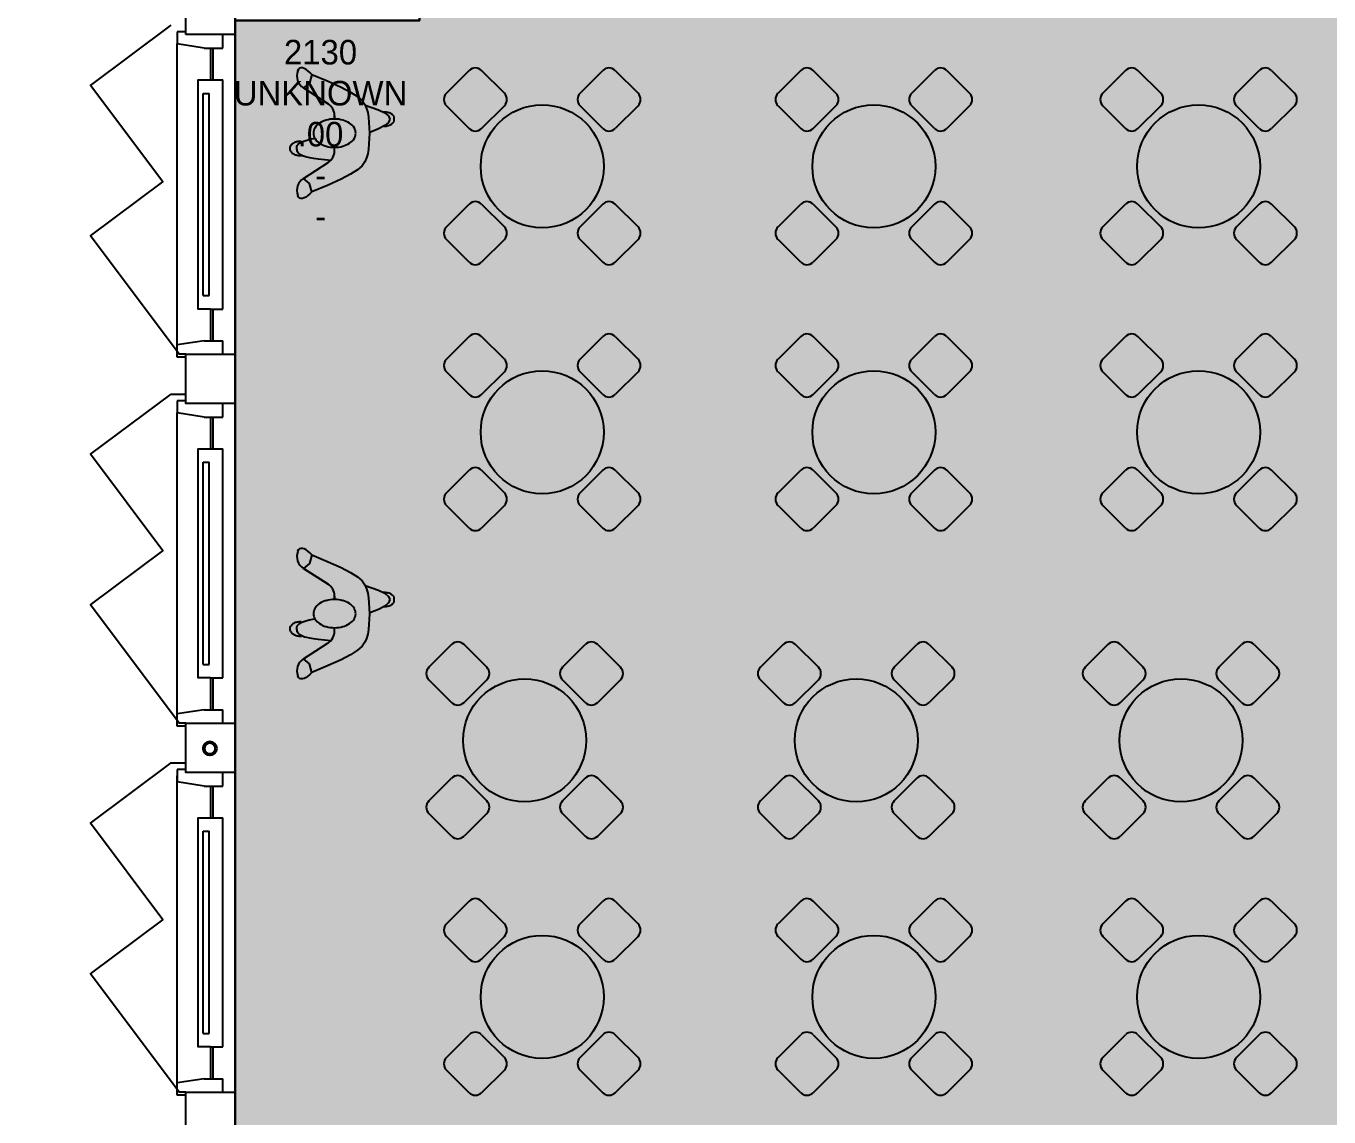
# Model space of a CAD drawing. Header units: millimetres. Extents: x -48614 to 110435, y -11020 to 74943.
# Drawn here: x -26528 to -15932, y 47280 to 56150 of the extents above; entities that cross this region are included whole.
import ezdxf

# ---------------------------------------------------------------- set-up
doc = ezdxf.new("R2010")
doc.units = ezdxf.units.MM
for name, color, linetype in [('COLUMNS_P5', 5, 'Continuous'), ('FURNITURE', 40, 'Continuous'), ('GROS$', 1, 'Continuous'), ('HL-TMP', 7, 'Continuous'), ('RM$', 5, 'Continuous'), ('RM$TXT', 5, 'Continuous'), ('WA_EXT', 7, 'Continuous'), ('WN', 4, 'Continuous')]:
    doc.layers.add(name, color=color, linetype=linetype)

msp = doc.modelspace()

# ---------------------------------------------------------------- hatches: boundary and pattern name
at = {"layer": 'HL-TMP', "true_color": 0x666666}
h = msp.add_hatch(color=251, dxfattribs=at)
h.paths.add_polyline_path([(-42888, 12736), (-47228, 12736), (-47228, 12581), (-47428, 12581), (-47428, 9981), (-42888, 9981)], flags=0)
h.paths.add_polyline_path([(-42888, 9266), (-42888, 9871), (-47228, 9871), (-47228, 9581), (-47428, 9581), (-47428, 6981), (-47228, 6981), (-47228, 6831), (-42888, 6831)], flags=0)
h.paths.add_polyline_path([(-5258, 3071), (-8418, 3071), (-8418, -2874), (-5258, -2874)], flags=0)
h.paths.add_polyline_path([(6362, 3071), (3202, 3071), (3202, -2859), (6362, -2859)], flags=0)
h.paths.add_polyline_path([(31772, 9581), (31747, 9581), (30172, 9581), (24672, 9581), (24672, 7598), (24838, 7198), (25639, 6397), (26039, 6231), (30405, 6231), (30805, 6397), (31607, 7198), (31772, 7598)], flags=0)
h.paths.add_polyline_path([(31772, 43464), (31607, 43864), (30805, 44665), (30405, 44831), (26039, 44831), (25639, 44665), (24838, 43864), (24672, 43464), (24672, 41481), (26272, 41481), (31772, 41481)], flags=0)
h.paths.add_polyline_path([(-26728, 43464), (-26893, 43864), (-27695, 44665), (-28095, 44831), (-32461, 44831), (-32861, 44665), (-33662, 43864), (-33828, 43464), (-33828, 41081), (-32228, 41081), (-32228, 41481), (-26728, 41481)], flags=0)
h.paths.add_polyline_path([(-26728, 9581), (-33828, 9581), (-33828, 7598), (-33662, 7198), (-32861, 6397), (-32461, 6231), (-28095, 6231), (-27695, 6397), (-26893, 7198), (-26728, 7598)], flags=0)
h.paths.add_polyline_path([(79131, 39384), (73720, 42522), (73018, 41311), (72967, 41224), (74182, 40520), (74682, 40230), (74682, 36332), (72967, 35337), (73720, 34040), (79131, 37177), (79774, 38281)], flags=0)
h.paths.add_polyline_path([(-3017, 35830), (-7028, 35146), (-7028, 32215), (-2628, 31465), (-2628, 32864), (-5578, 33367), (-5578, 33995), (-2785, 34471)], flags=0)
h.paths.add_polyline_path([(4972, 35146), (572, 35896), (572, 34498), (3522, 33995), (3522, 33367), (730, 32891), (962, 31532), (4972, 32215)], flags=0)
h.paths.add_polyline_path([(-21428, 30826), (-17703, 30826), (-17703, 30736), (-17675, 30736), (-17675, 27736), (-14934, 27736), (-14928, 27736), (-14928, 27581), (-14673, 27581), (-14673, 24981), (-14928, 24981), (-14928, 24581), (-14673, 24581), (-14673, 21981), (-14928, 21981), (-14928, 21581), (-14673, 21581), (-14673, 18981), (-14928, 18981), (-14928, 18581), (-14673, 18581), (-14673, 15981), (-14928, 15981), (-14928, 15581), (-14673, 15581), (-14673, 12981), (-14928, 12981), (-14928, 12803), (-19273, 12803), (-19273, 12826), (-21428, 12826)], flags=0)
h.paths.add_polyline_path([(12562, 46981), (12172, 46981), (12172, 47581), (12562, 47581), (12562, 49351), (8647, 49351), (8647, 41191), (12272, 41191), (12272, 41681), (12562, 41681)], flags=0)
h.paths.add_polyline_path([(322, 3071), (-2378, 3071), (-2378, 841), (-2378, -1759), (-2378, -3054), (322, -3054), (322, -359)], flags=0)
h.paths.add_polyline_path([(18437, 53689), (18437, 54756), (18437, 55796), (18322, 55796), (17237, 55796), (17237, 51839), (18437, 51839)], flags=0)
h.paths.add_polyline_path([(35012, 45726), (33772, 45726), (33772, 45581), (33473, 45581), (33473, 42981), (33772, 42981), (33772, 42581), (33527, 42581), (33527, 41481), (33772, 41481), (33772, 41191), (36562, 41191), (36562, 43301), (35012, 43301)], flags=0)
h.paths.add_polyline_path([(-35553, 41081), (-38828, 41081), (-40278, 41081), (-40278, 42031), (-40278, 43133), (-40278, 44404), (-40278, 47416), (-40278, 50416), (-40278, 53416), (-40278, 54836), (-40228, 54836), (-40228, 59416), (-40228, 63266), (-40228, 65226), (-42828, 65226), (-42828, 64931), (-42828, 62416), (-42828, 54836), (-42778, 54836), (-42778, 41451), (-42778, 41226), (-47428, 41226), (-47428, 39981), (-47228, 39981), (-47228, 36981), (-35553, 36981)], flags=0)
h.paths.add_polyline_path([(-26553, 41081), (-26728, 41081), (-32228, 41081), (-33828, 41081), (-34228, 41081), (-35503, 41081), (-35503, 36981), (-35228, 36981), (-35228, 36631), (-34228, 36631), (-34228, 36981), (-33828, 36981), (-33828, 36691), (-30578, 36691), (-30578, 36981), (-29978, 36981), (-29978, 36691), (-29366, 36691), (-26728, 36691), (-26728, 36981), (-26553, 36981)], flags=0)
h.paths.add_polyline_path([(24447, 41081), (24272, 41081), (23172, 41081), (18437, 41081), (18437, 41081), (17237, 41081), (10222, 41081), (1917, 41081), (-3973, 41081), (-6973, 41081), (-14728, 41081), (-14728, 46981), (-14828, 46981), (-14828, 47581), (-14728, 47581), (-14728, 52981), (-14828, 52981), (-14828, 53581), (-14728, 53581), (-14728, 57581), (-23328, 57581), (-23328, 56196), (-24428, 56196), (-24828, 56196), (-24828, 41081), (-25228, 41081), (-26328, 41081), (-26503, 41081), (-26503, 36981), (-24628, 36981), (-24628, 36883), (-16857, 36883), (-16857, 30826), (-16403, 30826), (-16403, 30736), (-17585, 30736), (-17585, 27916), (-17585, 27826), (-14928, 27826), (-14928, 27981), (-14328, 27981), (-14328, 30581), (-14928, 30581), (-14928, 30981), (-14328, 30981), (-14328, 33581), (-14928, 33581), (-14928, 33981), (-14328, 33981), (-14328, 36581), (-14928, 36581), (-14928, 36981), (-14728, 36981), (-14728, 37181), (-14328, 37181), (-14328, 36581), (-11728, 36581), (-11728, 37181), (-11328, 37181), (-11328, 36581), (-8728, 36581), (-8728, 37181), (-8328, 37181), (-8328, 36931), (-8150, 36931), (-8000, 36696), (-6057, 36696), (-5907, 36931), (-5728, 36931), (-5728, 37181), (-5328, 37181), (-5328, 36931), (-5150, 36931), (-5000, 36696), (-3057, 36696), (-2907, 36931), (-2728, 36931), (-2728, 37181), (-2328, 37181), (272, 37181), (672, 37181), (672, 36931), (852, 36931), (1002, 36696), (2945, 36696), (3095, 36931), (3272, 36931), (3272, 37181), (3672, 37181), (3672, 36931), (3852, 36931), (4002, 36696), (5945, 36696), (6095, 36931), (6272, 36931), (6272, 37181), (12272, 37181), (12672, 37181), (12672, 36981), (12872, 36981), (12872, 33836), (15532, 33836), (16377, 33836), (16377, 36981), (24447, 36981)], flags=0)
h.paths.add_polyline_path([(18437, 51557), (18437, 51749), (17237, 51749), (17237, 51731), (16637, 51731), (16637, 48231), (17237, 48231), (17237, 43683), (17237, 43683), (17237, 41081), (18437, 41081), (18437, 41680), (18437, 47456)], flags=0)
h.paths.add_polyline_path([(45417, 39581), (45172, 39581), (45172, 39726), (40672, 39726), (40672, 41081), (38172, 41081), (38062, 41081), (33772, 41081), (33172, 41081), (31772, 41081), (30172, 41081), (26272, 41081), (24497, 41081), (24497, 36981), (24672, 36981), (24672, 36691), (27922, 36691), (27922, 36981), (28522, 36981), (28522, 36691), (30734, 36691), (31772, 36691), (31772, 36981), (32172, 36981), (32172, 36836), (33172, 36836), (33172, 36981), (38172, 36981), (43472, 36981), (45172, 36981), (45172, 37431), (45417, 37431)], flags=0)
h.paths.add_polyline_path([(40672, 62416), (40672, 65226), (40225, 65226), (38172, 65226), (38172, 63616), (38172, 60616), (38172, 57616), (38172, 54616), (38172, 45254), (38172, 43983), (38172, 42481), (38172, 41191), (40672, 41191), (40672, 41416), (40672, 44416), (40672, 47416), (40672, 50416), (40672, 56416), (40672, 59416)], flags=0)
h.paths.add_polyline_path([(57087, 42327), (57087, 42377), (55725, 42377), (55725, 42327), (55725, 40877), (57087, 40877)], flags=0)
h.paths.add_polyline_path([(57087, 35685), (55725, 35685), (55725, 35635), (55725, 34185), (57087, 34185)], flags=0)
h.paths.add_polyline_path([(40672, 11416), (40672, 29416), (40672, 32446), (40672, 36871), (38172, 36871), (38172, 36346), (38172, 33646), (38172, 27616), (38172, 21616), (38172, 18616), (38172, 15616), (38172, 12581), (32172, 12581), (32037, 12581), (32037, 12509), (32037, 10061), (32037, 9981), (32172, 9981), (38172, 9981), (38172, 6188), (38172, 836), (38997, 836), (40672, 836)], flags=0)
h.paths.add_polyline_path([(22772, 9931), (21852, 9931), (21852, 9561), (21672, 9561), (21672, 9381), (21492, 9381), (21492, 8561), (22772, 8561)], flags=0)
h.paths.add_polyline_path([(17102, 4031), (16122, 4031), (16122, 3196), (17102, 3196)], flags=0)
h.paths.add_polyline_path([(-26553, 12581), (-26728, 12581), (-26728, 12581), (-26728, 12581), (-28493, 12581), (-29110, 13198), (-30245, 13198), (-30245, 13198), (-31445, 13198), (-32063, 12581), (-32836, 12581), (-33698, 12581), (-35503, 12581), (-35503, 9981), (-35178, 9981), (-35178, 9981), (-33828, 9981), (-26553, 9981)], flags=0)
h.paths.add_polyline_path([(-34048, 15698), (-35228, 15698), (-35228, 15581), (-35303, 15581), (-35303, 14166), (-35303, 12981), (-34048, 12981)], flags=0)
h.paths.add_polyline_path([(-40168, 29107), (-40168, 31306), (-42798, 31306), (-42798, 28747), (-42798, 25881), (-42798, 23396), (-42798, 21710), (-42798, 18889), (-42288, 18889), (-42288, 16231), (-42288, 12794), (-40168, 12794), (-40168, 12826), (-40168, 15891), (-38714, 15891), (-38714, 16791), (-38935, 16791), (-40168, 16791), (-40168, 20788)], flags=0)
h.paths.add_polyline_path([(4694, -4072), (3582, -4072), (3582, -5174), (4693, -5174)], flags=0)
h.paths.add_polyline_path([(31852, 12581), (31747, 12581), (31747, 12756), (30117, 12756), (30117, 12581), (30007, 12581), (29626, 12984), (29314, 13315), (29232, 13401), (27332, 13401), (27212, 13401), (26819, 12984), (26437, 12581), (26327, 12581), (26327, 12756), (24697, 12756), (24697, 12581), (24537, 12581), (24537, 9981), (24697, 9981), (30172, 9981), (30172, 9581), (31747, 9581), (31747, 9981), (31852, 9981)], flags=0)
h.paths.add_polyline_path([(42572, 73381), (42372, 73381), (42372, 74331), (38172, 74331), (38172, 65336), (40225, 65336), (40772, 65336), (40772, 65631), (41172, 65631), (41172, 65331), (42322, 65331), (42322, 66281), (42522, 66281), (42522, 67281), (42372, 67281), (42372, 67881), (42522, 67881), (42522, 71781), (42372, 71781), (42372, 72037), (39851, 72037), (39851, 70504), (40788, 70504), (40788, 70474), (40788, 67281), (39826, 67281), (39826, 71615), (39827, 72062), (42372, 72062), (42372, 72381), (42572, 72381)], flags=0)
h.paths.add_polyline_path([(22572, 26446), (21487, 26446), (21487, 25512), (21487, 25476), (22572, 25476)], flags=0)
h.paths.add_polyline_path([(-37518, 16791), (-38624, 16791), (-38624, 15891), (-37518, 15891)], flags=0)
h.paths.add_polyline_path([(-2583, -3094), (-5038, -3094), (-5038, -4759), (-5038, -5209), (-4188, -5209), (-2583, -5209)], flags=0)
h.paths.add_polyline_path([(-25128, 18581), (-25228, 18581), (-25228, 18698), (-26508, 18698), (-26508, 17679), (-26466, 17637), (-26466, 17285), (-26508, 17285), (-26508, 15863), (-25868, 15863), (-25228, 15863), (-25228, 15981), (-25128, 15981)], flags=0)

# ---------------------------------------------------------------- linework, layer by layer
at = {"layer": 'COLUMNS_P5', "linetype": 'Continuous', "lineweight": -3}
for points in [[(-25228, 56081), (-25228, 56481), (-24828, 56481), (-24828, 56081)], [(-24828, 53081), (-25228, 53081), (-25228, 53481), (-24828, 53481)], [(-25228, 50481), (-24828, 50481), (-24828, 50081), (-25228, 50081)], [(-24828, 47081), (-25228, 47081), (-25228, 47481), (-24828, 47481)]]:
    msp.add_lwpolyline(points, close=True, dxfattribs=at)
at = {"layer": 'COLUMNS_P5', "linetype": 'Continuous', "lineweight": 50}
msp.add_circle((-25033, 50276), 50, dxfattribs=at)
at = {"layer": 'FURNITURE'}
for p, q in [((-24312, 55800), (-24317, 55785)), ((-24317, 55785), (-24312, 55800)), ((-24317, 55785), (-24312, 55800)), ((-24312, 55800), (-24317, 55785)), ((-24303, 55807), (-24312, 55800)), ((-24303, 55807), (-24312, 55800)), ((-24293, 55810), (-24303, 55807)), ((-24293, 55810), (-24303, 55807)), ((-24280, 55810), (-24293, 55810)), ((-24280, 55810), (-24293, 55810)), ((-24266, 55806), (-24280, 55810)), ((-24266, 55806), (-24280, 55810)), ((-24251, 55798), (-24266, 55806)), ((-24251, 55798), (-24266, 55806)), ((-24235, 55787), (-24251, 55798)), ((-24235, 55787), (-24251, 55798)), ((-24219, 55773), (-24235, 55787)), ((-24219, 55773), (-24235, 55787)), ((-24204, 55756), (-24223, 55687)), ((-24204, 55756), (-24223, 55687)), ((-24204, 55756), (-24219, 55773)), ((-24204, 55756), (-24219, 55773)), ((-24204, 55756), (-24070, 55701)), ((-24204, 55756), (-24070, 55701)), ((-22925, 55788), (-23109, 55604)), ((-22638, 55604), (-22823, 55788)), ((-22022, 55604), (-21838, 55788)), ((-21736, 55788), (-21551, 55604)), ((-20228, 55788), (-20412, 55604)), ((-19942, 55604), (-20126, 55788)), ((-19325, 55604), (-19141, 55788)), ((-19039, 55788), (-18854, 55604)), ((-17587, 55788), (-17771, 55604)), ((-17300, 55604), (-17485, 55788)), ((-16684, 55604), (-16500, 55788)), ((-16398, 55788), (-16213, 55604)), ((-24223, 55687), (-24272, 55647)), ((-24223, 55687), (-24272, 55647)), ((-24072, 55518), (-24272, 55647)), ((-24272, 55647), (-24072, 55518)), ((-24072, 55518), (-24272, 55647)), ((-24272, 55647), (-24072, 55518)), ((-24070, 55701), (-23966, 55654)), ((-24070, 55701), (-23966, 55654)), ((-23966, 55654), (-23889, 55613)), ((-23966, 55654), (-23889, 55613)), ((-23889, 55613), (-23833, 55577)), ((-23889, 55613), (-23833, 55577)), ((-23833, 55577), (-23795, 55544)), ((-23833, 55577), (-23795, 55544)), ((-23795, 55544), (-23772, 55513)), ((-23795, 55544), (-23772, 55513)), ((-24019, 55421), (-24019, 55394)), ((-24019, 55394), (-24019, 55421)), ((-24019, 55394), (-24019, 55421)), ((-24019, 55421), (-24019, 55394)), ((-23772, 55513), (-23758, 55480)), ((-23772, 55513), (-23758, 55480)), ((-23769, 55507), (-23661, 55470)), ((-23769, 55507), (-23661, 55470)), ((-23758, 55480), (-23749, 55446)), ((-23758, 55480), (-23749, 55446)), ((-23749, 55446), (-23743, 55408)), ((-23749, 55446), (-23743, 55408)), ((-23661, 55470), (-23610, 55445)), ((-23661, 55470), (-23610, 55445)), ((-23610, 55445), (-23580, 55419)), ((-23610, 55445), (-23580, 55419)), ((-23580, 55419), (-23570, 55394)), ((-23580, 55419), (-23570, 55394)), ((-23109, 55502), (-22925, 55317)), ((-22823, 55317), (-22638, 55502)), ((-21838, 55317), (-22022, 55502)), ((-21551, 55502), (-21736, 55317)), ((-20412, 55502), (-20228, 55317)), ((-20126, 55317), (-19942, 55502)), ((-19141, 55317), (-19325, 55502)), ((-18854, 55502), (-19039, 55317)), ((-17771, 55502), (-17587, 55317)), ((-17485, 55317), (-17300, 55502)), ((-16500, 55317), (-16684, 55502)), ((-16213, 55502), (-16398, 55317)), ((-23743, 55408), (-23739, 55366)), ((-23743, 55408), (-23739, 55366)), ((-23739, 55366), (-23737, 55323)), ((-23739, 55366), (-23737, 55323)), ((-23737, 55323), (-23736, 55279)), ((-23737, 55323), (-23736, 55279)), ((-23661, 55313), (-23731, 55285)), ((-23661, 55313), (-23731, 55285)), ((-23610, 55341), (-23661, 55313)), ((-23610, 55341), (-23661, 55313)), ((-23580, 55367), (-23610, 55341)), ((-23580, 55367), (-23610, 55341)), ((-23570, 55394), (-23580, 55367)), ((-23570, 55394), (-23580, 55367)), ((-23535, 55373), (-23535, 55414)), ((-23535, 55373), (-23535, 55414)), ((-24304, 55198), (-24286, 55208)), ((-24304, 55198), (-24286, 55208)), ((-24286, 55208), (-24260, 55218)), ((-24286, 55208), (-24260, 55218)), ((-24260, 55218), (-24226, 55228)), ((-24260, 55218), (-24226, 55228)), ((-24226, 55228), (-24180, 55238)), ((-24226, 55228), (-24180, 55238)), ((-23737, 55235), (-23739, 55192)), ((-23737, 55235), (-23739, 55192)), ((-23736, 55279), (-23737, 55235)), ((-23736, 55279), (-23737, 55235)), ((-24325, 55170), (-24322, 55179)), ((-24325, 55170), (-24322, 55179)), ((-24325, 55160), (-24325, 55170)), ((-24325, 55160), (-24325, 55170)), ((-24325, 55152), (-24325, 55160)), ((-24325, 55152), (-24325, 55160)), ((-24324, 55143), (-24325, 55152)), ((-24324, 55143), (-24325, 55152)), ((-24323, 55135), (-24324, 55143)), ((-24323, 55135), (-24324, 55143)), ((-24319, 55128), (-24323, 55135)), ((-24319, 55128), (-24323, 55135)), ((-24322, 55179), (-24315, 55189)), ((-24322, 55179), (-24315, 55189)), ((-24315, 55120), (-24319, 55128)), ((-24315, 55120), (-24319, 55128)), ((-24315, 55189), (-24304, 55198)), ((-24315, 55189), (-24304, 55198)), ((-24309, 55114), (-24315, 55120)), ((-24309, 55114), (-24315, 55120)), ((-24301, 55107), (-24309, 55114)), ((-24301, 55107), (-24309, 55114)), ((-24291, 55101), (-24301, 55107)), ((-24291, 55101), (-24301, 55107)), ((-24279, 55095), (-24291, 55101)), ((-24279, 55095), (-24291, 55101)), ((-24019, 55137), (-24019, 55164)), ((-24019, 55137), (-24019, 55164)), ((-23749, 55112), (-23758, 55078)), ((-23749, 55112), (-23758, 55078)), ((-23743, 55150), (-23749, 55112)), ((-23743, 55150), (-23749, 55112)), ((-23739, 55192), (-23743, 55150)), ((-23739, 55192), (-23743, 55150)), ((-24264, 55089), (-24279, 55095)), ((-24264, 55089), (-24279, 55095)), ((-24272, 54911), (-24072, 55040)), ((-24272, 54911), (-24072, 55040)), ((-24244, 55084), (-24264, 55089)), ((-24244, 55084), (-24264, 55089)), ((-24220, 55078), (-24244, 55084)), ((-24220, 55078), (-24244, 55084)), ((-24189, 55073), (-24220, 55078)), ((-24189, 55073), (-24220, 55078)), ((-24151, 55069), (-24189, 55073)), ((-24151, 55069), (-24189, 55073)), ((-24050, 55058), (-24151, 55069)), ((-24050, 55058), (-24151, 55069)), ((-23795, 55014), (-23833, 54981)), ((-23795, 55014), (-23833, 54981)), ((-23772, 55045), (-23795, 55014)), ((-23772, 55045), (-23795, 55014)), ((-23758, 55078), (-23772, 55045)), ((-23758, 55078), (-23772, 55045)), ((-24223, 54871), (-24272, 54911)), ((-24223, 54871), (-24272, 54911)), ((-23966, 54904), (-24070, 54857)), ((-23966, 54904), (-24070, 54857)), ((-23889, 54945), (-23966, 54904)), ((-23889, 54945), (-23966, 54904)), ((-23833, 54981), (-23889, 54945)), ((-23833, 54981), (-23889, 54945)), ((-24219, 54785), (-24235, 54771)), ((-24219, 54785), (-24235, 54771)), ((-24204, 54802), (-24223, 54871)), ((-24204, 54802), (-24223, 54871)), ((-24204, 54802), (-24219, 54785)), ((-24204, 54802), (-24219, 54785)), ((-24070, 54857), (-24204, 54802)), ((-24070, 54857), (-24204, 54802)), ((-24312, 54759), (-24317, 54773)), ((-24312, 54759), (-24317, 54773)), ((-24303, 54751), (-24312, 54759)), ((-24303, 54751), (-24312, 54759)), ((-24293, 54748), (-24303, 54751)), ((-24293, 54748), (-24303, 54751)), ((-24280, 54749), (-24293, 54748)), ((-24280, 54749), (-24293, 54748)), ((-24266, 54753), (-24280, 54749)), ((-24266, 54753), (-24280, 54749)), ((-24251, 54760), (-24266, 54753)), ((-24251, 54760), (-24266, 54753)), ((-24235, 54771), (-24251, 54760)), ((-24235, 54771), (-24251, 54760)), ((-23109, 54517), (-22925, 54701)), ((-22823, 54701), (-22638, 54517)), ((-21838, 54701), (-22022, 54517)), ((-21551, 54517), (-21736, 54701)), ((-20412, 54517), (-20228, 54701)), ((-20126, 54701), (-19942, 54517)), ((-19141, 54701), (-19325, 54517)), ((-18854, 54517), (-19039, 54701)), ((-17771, 54517), (-17587, 54701)), ((-17485, 54701), (-17300, 54517)), ((-16500, 54701), (-16684, 54517)), ((-16213, 54517), (-16398, 54701)), ((-22925, 54231), (-23109, 54415)), ((-22638, 54415), (-22823, 54231)), ((-22022, 54415), (-21838, 54231)), ((-21736, 54231), (-21551, 54415)), ((-20228, 54231), (-20412, 54415)), ((-19942, 54415), (-20126, 54231)), ((-19325, 54415), (-19141, 54231)), ((-19039, 54231), (-18854, 54415)), ((-17587, 54231), (-17771, 54415)), ((-17300, 54415), (-17485, 54231)), ((-16684, 54415), (-16500, 54231)), ((-16398, 54231), (-16213, 54415)), ((-22925, 53626), (-23109, 53441)), ((-22638, 53441), (-22823, 53626)), ((-22022, 53441), (-21838, 53626)), ((-21736, 53626), (-21551, 53441)), ((-20228, 53626), (-20412, 53441)), ((-19942, 53441), (-20126, 53626)), ((-19325, 53441), (-19141, 53626)), ((-19039, 53626), (-18854, 53441)), ((-17587, 53626), (-17771, 53441)), ((-17300, 53441), (-17485, 53626)), ((-16684, 53441), (-16500, 53626)), ((-16398, 53626), (-16213, 53441)), ((-23109, 53339), (-22925, 53155)), ((-22823, 53155), (-22638, 53339)), ((-21838, 53155), (-22022, 53339)), ((-21551, 53339), (-21736, 53155)), ((-20412, 53339), (-20228, 53155)), ((-20126, 53155), (-19942, 53339)), ((-19141, 53155), (-19325, 53339)), ((-18854, 53339), (-19039, 53155)), ((-17771, 53339), (-17587, 53155)), ((-17485, 53155), (-17300, 53339)), ((-16500, 53155), (-16684, 53339)), ((-16213, 53339), (-16398, 53155)), ((-23109, 52354), (-22925, 52539)), ((-22823, 52539), (-22638, 52354)), ((-21838, 52539), (-22022, 52354)), ((-21551, 52354), (-21736, 52539)), ((-20412, 52354), (-20228, 52539)), ((-20126, 52539), (-19942, 52354)), ((-19141, 52539), (-19325, 52354)), ((-18854, 52354), (-19039, 52539)), ((-17771, 52354), (-17587, 52539)), ((-17485, 52539), (-17300, 52354)), ((-16500, 52539), (-16684, 52354)), ((-16213, 52354), (-16398, 52539)), ((-22925, 52068), (-23109, 52252)), ((-22638, 52252), (-22823, 52068)), ((-22022, 52252), (-21838, 52068)), ((-21736, 52068), (-21551, 52252)), ((-20228, 52068), (-20412, 52252)), ((-19942, 52252), (-20126, 52068)), ((-19325, 52252), (-19141, 52068)), ((-19039, 52068), (-18854, 52252)), ((-17587, 52068), (-17771, 52252)), ((-17300, 52252), (-17485, 52068)), ((-16684, 52252), (-16500, 52068)), ((-16398, 52068), (-16213, 52252)), ((-24317, 51879), (-24312, 51893)), ((-24312, 51893), (-24317, 51879)), ((-24312, 51893), (-24317, 51879)), ((-24317, 51879), (-24312, 51893)), ((-24303, 51900), (-24312, 51893)), ((-24303, 51900), (-24312, 51893)), ((-24293, 51903), (-24303, 51900)), ((-24293, 51903), (-24303, 51900)), ((-24280, 51903), (-24293, 51903)), ((-24280, 51903), (-24293, 51903)), ((-24266, 51899), (-24280, 51903)), ((-24266, 51899), (-24280, 51903)), ((-24251, 51892), (-24266, 51899)), ((-24251, 51892), (-24266, 51899)), ((-24235, 51881), (-24251, 51892)), ((-24235, 51881), (-24251, 51892)), ((-24219, 51867), (-24235, 51881)), ((-24219, 51867), (-24235, 51881)), ((-24204, 51850), (-24223, 51781)), ((-24204, 51850), (-24223, 51781)), ((-24204, 51850), (-24219, 51867)), ((-24204, 51850), (-24219, 51867)), ((-24204, 51850), (-24070, 51794)), ((-24204, 51850), (-24070, 51794)), ((-24223, 51781), (-24272, 51740)), ((-24223, 51781), (-24272, 51740)), ((-24072, 51611), (-24272, 51740)), ((-24072, 51611), (-24272, 51740)), ((-24272, 51740), (-24072, 51611)), ((-24272, 51740), (-24072, 51611)), ((-24070, 51794), (-23966, 51747)), ((-24070, 51794), (-23966, 51747)), ((-23966, 51747), (-23889, 51707)), ((-23966, 51747), (-23889, 51707)), ((-23889, 51707), (-23833, 51671)), ((-23889, 51707), (-23833, 51671)), ((-23833, 51671), (-23795, 51638)), ((-23833, 51671), (-23795, 51638)), ((-23795, 51638), (-23772, 51606)), ((-23795, 51638), (-23772, 51606)), ((-23772, 51606), (-23758, 51574)), ((-23772, 51606), (-23758, 51574)), ((-23769, 51601), (-23661, 51563)), ((-23769, 51601), (-23661, 51563)), ((-24019, 51488), (-24019, 51515)), ((-24019, 51515), (-24019, 51488)), ((-24019, 51515), (-24019, 51488)), ((-24019, 51488), (-24019, 51515)), ((-23758, 51574), (-23749, 51539)), ((-23758, 51574), (-23749, 51539)), ((-23749, 51539), (-23743, 51501)), ((-23749, 51539), (-23743, 51501)), ((-23743, 51501), (-23739, 51460)), ((-23743, 51501), (-23739, 51460)), ((-23661, 51563), (-23610, 51538)), ((-23661, 51563), (-23610, 51538)), ((-23610, 51538), (-23580, 51513)), ((-23610, 51538), (-23580, 51513)), ((-23580, 51513), (-23570, 51487)), ((-23580, 51513), (-23570, 51487)), ((-23535, 51466), (-23535, 51508)), ((-23535, 51466), (-23535, 51508)), ((-23739, 51460), (-23737, 51417)), ((-23739, 51460), (-23737, 51417)), ((-23737, 51417), (-23736, 51372)), ((-23737, 51417), (-23736, 51372)), ((-23661, 51407), (-23731, 51379)), ((-23661, 51407), (-23731, 51379)), ((-23610, 51434), (-23661, 51407)), ((-23610, 51434), (-23661, 51407)), ((-23580, 51461), (-23610, 51434)), ((-23580, 51461), (-23610, 51434)), ((-23570, 51487), (-23580, 51461)), ((-23570, 51487), (-23580, 51461)), ((-24315, 51282), (-24304, 51292)), ((-24315, 51282), (-24304, 51292)), ((-24304, 51292), (-24286, 51302)), ((-24304, 51292), (-24286, 51302)), ((-24286, 51302), (-24260, 51311)), ((-24286, 51302), (-24260, 51311)), ((-24260, 51311), (-24226, 51321)), ((-24260, 51311), (-24226, 51321)), ((-24226, 51321), (-24180, 51331)), ((-24226, 51321), (-24180, 51331)), ((-23739, 51285), (-23743, 51244)), ((-23739, 51285), (-23743, 51244)), ((-23737, 51328), (-23739, 51285)), ((-23737, 51328), (-23739, 51285)), ((-23736, 51372), (-23737, 51328)), ((-23736, 51372), (-23737, 51328)), ((-24325, 51263), (-24322, 51272)), ((-24325, 51263), (-24322, 51272)), ((-24325, 51254), (-24325, 51263)), ((-24325, 51254), (-24325, 51263)), ((-24325, 51245), (-24325, 51254)), ((-24325, 51245), (-24325, 51254)), ((-24324, 51237), (-24325, 51245)), ((-24324, 51237), (-24325, 51245)), ((-24323, 51229), (-24324, 51237)), ((-24323, 51229), (-24324, 51237)), ((-24319, 51221), (-24323, 51229)), ((-24319, 51221), (-24323, 51229)), ((-24322, 51272), (-24315, 51282)), ((-24322, 51272), (-24315, 51282)), ((-24315, 51214), (-24319, 51221)), ((-24315, 51214), (-24319, 51221)), ((-24309, 51207), (-24315, 51214)), ((-24309, 51207), (-24315, 51214)), ((-24301, 51200), (-24309, 51207)), ((-24301, 51200), (-24309, 51207)), ((-24291, 51194), (-24301, 51200)), ((-24291, 51194), (-24301, 51200)), ((-24279, 51188), (-24291, 51194)), ((-24279, 51188), (-24291, 51194)), ((-24264, 51182), (-24279, 51188)), ((-24264, 51182), (-24279, 51188)), ((-24244, 51177), (-24264, 51182)), ((-24244, 51177), (-24264, 51182)), ((-24220, 51172), (-24244, 51177)), ((-24220, 51172), (-24244, 51177)), ((-24019, 51230), (-24019, 51257)), ((-24019, 51230), (-24019, 51257)), ((-23749, 51206), (-23758, 51171)), ((-23749, 51206), (-23758, 51171)), ((-23743, 51244), (-23749, 51206)), ((-23743, 51244), (-23749, 51206)), ((-24272, 51004), (-24072, 51134)), ((-24272, 51004), (-24072, 51134)), ((-24189, 51167), (-24220, 51172)), ((-24189, 51167), (-24220, 51172)), ((-24151, 51162), (-24189, 51167)), ((-24151, 51162), (-24189, 51167)), ((-24050, 51152), (-24151, 51162)), ((-24050, 51152), (-24151, 51162)), ((-23833, 51074), (-23889, 51038)), ((-23833, 51074), (-23889, 51038)), ((-23795, 51107), (-23833, 51074)), ((-23795, 51107), (-23833, 51074)), ((-23772, 51139), (-23795, 51107)), ((-23772, 51139), (-23795, 51107)), ((-23758, 51171), (-23772, 51139)), ((-23758, 51171), (-23772, 51139)), ((-23068, 51121), (-23252, 50936)), ((-22781, 50936), (-22966, 51121)), ((-22165, 50936), (-21981, 51121)), ((-21879, 51121), (-21694, 50936)), ((-20371, 51121), (-20555, 50936)), ((-20084, 50936), (-20269, 51121)), ((-19468, 50936), (-19284, 51121)), ((-19182, 51121), (-18997, 50936)), ((-17730, 51121), (-17914, 50936)), ((-17443, 50936), (-17628, 51121)), ((-16827, 50936), (-16643, 51121)), ((-16541, 51121), (-16356, 50936)), ((-24223, 50964), (-24272, 51004)), ((-24223, 50964), (-24272, 51004)), ((-23966, 50998), (-24070, 50951)), ((-23966, 50998), (-24070, 50951)), ((-23889, 51038), (-23966, 50998)), ((-23889, 51038), (-23966, 50998)), ((-24312, 50852), (-24317, 50866)), ((-24312, 50852), (-24317, 50866)), ((-24235, 50864), (-24251, 50853)), ((-24235, 50864), (-24251, 50853)), ((-24219, 50878), (-24235, 50864)), ((-24219, 50878), (-24235, 50864)), ((-24204, 50895), (-24223, 50964)), ((-24204, 50895), (-24223, 50964)), ((-24204, 50895), (-24219, 50878)), ((-24204, 50895), (-24219, 50878)), ((-24070, 50951), (-24204, 50895)), ((-24070, 50951), (-24204, 50895)), ((-24303, 50845), (-24312, 50852)), ((-24303, 50845), (-24312, 50852)), ((-24293, 50842), (-24303, 50845)), ((-24293, 50842), (-24303, 50845)), ((-24280, 50842), (-24293, 50842)), ((-24280, 50842), (-24293, 50842)), ((-24266, 50846), (-24280, 50842)), ((-24266, 50846), (-24280, 50842)), ((-24251, 50853), (-24266, 50846)), ((-24251, 50853), (-24266, 50846)), ((-23252, 50834), (-23068, 50650)), ((-22966, 50650), (-22781, 50834)), ((-21981, 50650), (-22165, 50834)), ((-21694, 50834), (-21879, 50650)), ((-20555, 50834), (-20371, 50650)), ((-20269, 50650), (-20084, 50834)), ((-19284, 50650), (-19468, 50834)), ((-18997, 50834), (-19182, 50650)), ((-17914, 50834), (-17730, 50650)), ((-17628, 50650), (-17443, 50834)), ((-16643, 50650), (-16827, 50834)), ((-16356, 50834), (-16541, 50650)), ((-23252, 49849), (-23068, 50034)), ((-22966, 50034), (-22781, 49849)), ((-21981, 50034), (-22165, 49849)), ((-21694, 49849), (-21879, 50034)), ((-20555, 49849), (-20371, 50034)), ((-20269, 50034), (-20084, 49849)), ((-19284, 50034), (-19468, 49849)), ((-18997, 49849), (-19182, 50034)), ((-17914, 49849), (-17730, 50034)), ((-17628, 50034), (-17443, 49849)), ((-16643, 50034), (-16827, 49849)), ((-16356, 49849), (-16541, 50034)), ((-23068, 49563), (-23252, 49748)), ((-22781, 49748), (-22966, 49563)), ((-22165, 49748), (-21981, 49563)), ((-21879, 49563), (-21694, 49748)), ((-20371, 49563), (-20555, 49748)), ((-20084, 49748), (-20269, 49563)), ((-19468, 49748), (-19284, 49563)), ((-19182, 49563), (-18997, 49748)), ((-17730, 49563), (-17914, 49748)), ((-17443, 49748), (-17628, 49563)), ((-16827, 49748), (-16643, 49563)), ((-16541, 49563), (-16356, 49748)), ((-22925, 49034), (-23109, 48850)), ((-22638, 48850), (-22823, 49034)), ((-22022, 48850), (-21838, 49034)), ((-21736, 49034), (-21551, 48850)), ((-20228, 49034), (-20412, 48850)), ((-19942, 48850), (-20126, 49034)), ((-19325, 48850), (-19141, 49034)), ((-19039, 49034), (-18854, 48850)), ((-17587, 49034), (-17771, 48850)), ((-17300, 48850), (-17485, 49034)), ((-16684, 48850), (-16500, 49034)), ((-16398, 49034), (-16213, 48850)), ((-23109, 48748), (-22925, 48563)), ((-22823, 48563), (-22638, 48748)), ((-21838, 48563), (-22022, 48748)), ((-21551, 48748), (-21736, 48563)), ((-20412, 48748), (-20228, 48563)), ((-20126, 48563), (-19942, 48748)), ((-19141, 48563), (-19325, 48748)), ((-18854, 48748), (-19039, 48563)), ((-17771, 48748), (-17587, 48563)), ((-17485, 48563), (-17300, 48748)), ((-16500, 48563), (-16684, 48748)), ((-16213, 48748), (-16398, 48563)), ((-23109, 47763), (-22925, 47948)), ((-22823, 47948), (-22638, 47763)), ((-21838, 47948), (-22022, 47763)), ((-21551, 47763), (-21736, 47948)), ((-20412, 47763), (-20228, 47948)), ((-20126, 47948), (-19942, 47763)), ((-19141, 47948), (-19325, 47763)), ((-18854, 47763), (-19039, 47948)), ((-17771, 47763), (-17587, 47948)), ((-17485, 47948), (-17300, 47763)), ((-16500, 47948), (-16684, 47763)), ((-16213, 47763), (-16398, 47948)), ((-22925, 47477), (-23109, 47661)), ((-22638, 47661), (-22823, 47477)), ((-22022, 47661), (-21838, 47477)), ((-21736, 47477), (-21551, 47661)), ((-20228, 47477), (-20412, 47661)), ((-19942, 47661), (-20126, 47477)), ((-19325, 47661), (-19141, 47477)), ((-19039, 47477), (-18854, 47661)), ((-17587, 47477), (-17771, 47661)), ((-17300, 47661), (-17485, 47477)), ((-16684, 47661), (-16500, 47477)), ((-16398, 47477), (-16213, 47661))]:
    msp.add_line(p, q, dxfattribs=at)
for centre in [(-22330, 55009), (-19633, 55009), (-16992, 55009), (-22330, 52847), (-19633, 52847), (-16992, 52847), (-22473, 50342), (-19776, 50342), (-17135, 50342), (-22330, 48256), (-19633, 48256), (-16992, 48256)]:
    msp.add_circle(centre, 500, dxfattribs=at)
for centre, radius, start, end in [((-24210, 55744), 115, 158.9694, 237.1891), ((-24210, 55744), 115, 158.9694, 237.1891), ((-24210, 55744), 115, 158.9694, 237.1891), ((-24210, 55744), 115, 158.9694, 237.1891), ((-22874, 55737), 72, 45, 135), ((-21787, 55737), 72, 45, 135), ((-20177, 55737), 72, 45, 135), ((-19090, 55737), 72, 45, 135), ((-17536, 55737), 72, 45, 135), ((-16449, 55737), 72, 45, 135), ((-23058, 55553), 72, 135, 225), ((-22689, 55553), 72, 315, 45), ((-21971, 55553), 72, 135, 225), ((-21602, 55553), 72, 315, 45), ((-20362, 55553), 72, 135, 225), ((-19992, 55553), 72, 315, 45), ((-19274, 55553), 72, 135, 225), ((-18905, 55553), 72, 315, 45), ((-17720, 55553), 72, 135, 225), ((-17351, 55553), 72, 315, 45), ((-16633, 55553), 72, 135, 225), ((-16264, 55553), 72, 315, 45), ((-24134, 55421), 115, 0, 57.1891), ((-24134, 55421), 115, 0, 57.1891), ((-24134, 55421), 115, 0, 57.1891), ((-24134, 55421), 115, 0, 57.1891), ((-23616, 55322), 129, 90, 92.9143), ((-23616, 55322), 129, 90, 92.9143), ((-23616, 55322), 129, 74.5629, 90), ((-23616, 55322), 129, 74.5629, 90), ((-23606, 55357), 92.6, 56.3099, 74.5629), ((-23606, 55357), 92.6, 56.3099, 74.5629), ((-23591, 55380), 65.8, 31.8535, 56.3099), ((-23591, 55380), 65.8, 31.8535, 56.3099), ((-24113, 55279), 78.4, 148.1465, 180), ((-24113, 55279), 78.4, 148.1465, 180), ((-24068, 55251), 132, 123.6901, 148.1465), ((-24068, 55251), 132, 123.6901, 148.1465), ((-24039, 55206), 185, 105.4371, 123.6901), ((-24039, 55206), 185, 105.4371, 123.6901), ((-24019, 55136), 258, 90, 105.4371), ((-24019, 55136), 258, 90, 105.4371), ((-24019, 55136), 258, 74.5629, 90), ((-24019, 55136), 258, 74.5629, 90), ((-24000, 55206), 185, 56.3099, 74.5629), ((-24000, 55206), 185, 56.3099, 74.5629), ((-23970, 55251), 132, 31.8535, 56.3099), ((-23970, 55251), 132, 31.8535, 56.3099), ((-23925, 55279), 78.4, 0, 31.8535), ((-23925, 55279), 78.4, 0, 31.8535), ((-23616, 55465), 129, 268.6882, 270), ((-23616, 55465), 129, 268.6882, 270), ((-23616, 55465), 129, 270, 285.4371), ((-23616, 55465), 129, 270, 285.4371), ((-23606, 55430), 92.6, 285.4371, 303.6901), ((-23606, 55430), 92.6, 285.4371, 303.6901), ((-23591, 55408), 65.8, 303.6901, 328.1465), ((-23591, 55408), 65.8, 303.6901, 328.1465), ((-22874, 55368), 72, 225, 315), ((-21787, 55368), 72, 225, 315), ((-20177, 55368), 72, 225, 315), ((-19090, 55368), 72, 225, 315), ((-17536, 55368), 72, 225, 315), ((-16449, 55368), 72, 225, 315), ((-24306, 55118), 92.6, 105.4371, 123.6901), ((-24306, 55118), 92.6, 105.4371, 123.6901), ((-24297, 55083), 129, 90, 105.4371), ((-24297, 55083), 129, 90, 105.4371), ((-24297, 55083), 129, 87.0857, 90), ((-24297, 55083), 129, 87.0857, 90), ((-24113, 55279), 78.4, 180, 211.8535), ((-24113, 55279), 78.4, 180, 211.8535), ((-24068, 55307), 132, 211.8535, 236.3099), ((-24068, 55307), 132, 211.8535, 236.3099), ((-23970, 55307), 132, 303.6901, 328.1465), ((-23970, 55307), 132, 303.6901, 328.1465), ((-23925, 55279), 78.4, 328.1465, 0), ((-23925, 55279), 78.4, 328.1465, 0), ((-24344, 55154), 39.2, 148.1465, 180), ((-24344, 55154), 39.2, 148.1465, 180), ((-24344, 55154), 39.2, 180, 211.8535), ((-24344, 55154), 39.2, 180, 211.8535), ((-24321, 55140), 65.8, 123.6901, 148.1465), ((-24321, 55140), 65.8, 123.6901, 148.1465), ((-24321, 55168), 65.8, 211.8535, 236.3099), ((-24321, 55168), 65.8, 211.8535, 236.3099), ((-24306, 55191), 92.6, 236.3099, 254.5629), ((-24306, 55191), 92.6, 236.3099, 254.5629), ((-24297, 55226), 129, 254.5629, 270), ((-24297, 55226), 129, 254.5629, 270), ((-24297, 55226), 129, 270, 274.2142), ((-24297, 55226), 129, 270, 274.2142), ((-24039, 55352), 185, 236.3099, 254.5629), ((-24039, 55352), 185, 236.3099, 254.5629), ((-24019, 55422), 258, 254.5629, 270), ((-24019, 55422), 258, 254.5629, 270), ((-24134, 55137), 115, 302.8109, 0), ((-24134, 55137), 115, 302.8109, 0), ((-24019, 55422), 258, 270, 285.4371), ((-24019, 55422), 258, 270, 285.4371), ((-24000, 55352), 185, 285.4371, 303.6901), ((-24000, 55352), 185, 285.4371, 303.6901), ((-24210, 54814), 115, 122.8109, 201.0306), ((-24210, 54814), 115, 122.8109, 201.0306), ((-22874, 54651), 72, 45, 135), ((-21787, 54651), 72, 45, 135), ((-20177, 54651), 72, 45, 135), ((-19090, 54651), 72, 45, 135), ((-17536, 54651), 72, 45, 135), ((-16449, 54651), 72, 45, 135), ((-23058, 54466), 72, 135, 225), ((-22689, 54466), 72, 315, 45), ((-21971, 54466), 72, 135, 225), ((-21602, 54466), 72, 315, 45), ((-20362, 54466), 72, 135, 225), ((-19992, 54466), 72, 315, 45), ((-19274, 54466), 72, 135, 225), ((-18905, 54466), 72, 315, 45), ((-17720, 54466), 72, 135, 225), ((-17351, 54466), 72, 315, 45), ((-16633, 54466), 72, 135, 225), ((-16264, 54466), 72, 315, 45), ((-22874, 54281), 72, 225, 315), ((-21787, 54281), 72, 225, 315), ((-20177, 54281), 72, 225, 315), ((-19090, 54281), 72, 225, 315), ((-17536, 54281), 72, 225, 315), ((-16449, 54281), 72, 225, 315), ((-22874, 53575), 72, 45, 135), ((-21787, 53575), 72, 45, 135), ((-20177, 53575), 72, 45, 135), ((-19090, 53575), 72, 45, 135), ((-17536, 53575), 72, 45, 135), ((-16449, 53575), 72, 45, 135), ((-23058, 53390), 72, 135, 225), ((-22689, 53390), 72, 315, 45), ((-21971, 53390), 72, 135, 225), ((-21602, 53390), 72, 315, 45), ((-20362, 53390), 72, 135, 225), ((-19992, 53390), 72, 315, 45), ((-19274, 53390), 72, 135, 225), ((-18905, 53390), 72, 315, 45), ((-17720, 53390), 72, 135, 225), ((-17351, 53390), 72, 315, 45), ((-16633, 53390), 72, 135, 225), ((-16264, 53390), 72, 315, 45), ((-22874, 53205), 72, 225, 315), ((-21787, 53205), 72, 225, 315), ((-20177, 53205), 72, 225, 315), ((-19090, 53205), 72, 225, 315), ((-17536, 53205), 72, 225, 315), ((-16449, 53205), 72, 225, 315), ((-22874, 52488), 72, 45, 135), ((-21787, 52488), 72, 45, 135), ((-20177, 52488), 72, 45, 135), ((-19090, 52488), 72, 45, 135), ((-17536, 52488), 72, 45, 135), ((-16449, 52488), 72, 45, 135), ((-23058, 52303), 72, 135, 225), ((-22689, 52303), 72, 315, 45), ((-21971, 52303), 72, 135, 225), ((-21602, 52303), 72, 315, 45), ((-20362, 52303), 72, 135, 225), ((-19992, 52303), 72, 315, 45), ((-19274, 52303), 72, 135, 225), ((-18905, 52303), 72, 315, 45), ((-17720, 52303), 72, 135, 225), ((-17351, 52303), 72, 315, 45), ((-16633, 52303), 72, 135, 225), ((-16264, 52303), 72, 315, 45), ((-22874, 52119), 72, 225, 315), ((-21787, 52119), 72, 225, 315), ((-20177, 52119), 72, 225, 315), ((-19090, 52119), 72, 225, 315), ((-17536, 52119), 72, 225, 315), ((-16449, 52119), 72, 225, 315), ((-24210, 51837), 115, 158.9694, 237.1891), ((-24210, 51837), 115, 158.9694, 237.1891), ((-24210, 51837), 115, 158.9694, 237.1891), ((-24210, 51837), 115, 158.9694, 237.1891), ((-24134, 51515), 115, 0, 57.1891), ((-24134, 51515), 115, 0, 57.1891), ((-24134, 51515), 115, 0, 57.1891), ((-24134, 51515), 115, 0, 57.1891), ((-23616, 51415), 129, 90, 92.9143), ((-23616, 51415), 129, 90, 92.9143), ((-23616, 51415), 129, 74.5629, 90), ((-23616, 51415), 129, 74.5629, 90), ((-23606, 51451), 92.6, 56.3099, 74.5629), ((-23606, 51451), 92.6, 56.3099, 74.5629), ((-23591, 51473), 65.8, 31.8535, 56.3099), ((-23591, 51473), 65.8, 31.8535, 56.3099), ((-24113, 51372), 78.4, 148.1465, 180), ((-24113, 51372), 78.4, 148.1465, 180), ((-24068, 51344), 132, 123.6901, 148.1465), ((-24068, 51344), 132, 123.6901, 148.1465), ((-24039, 51300), 185, 105.4371, 123.6901), ((-24039, 51300), 185, 105.4371, 123.6901), ((-24019, 51229), 258, 90, 105.4371), ((-24019, 51229), 258, 90, 105.4371), ((-24019, 51229), 258, 74.5629, 90), ((-24019, 51229), 258, 74.5629, 90), ((-24000, 51300), 185, 56.3099, 74.5629), ((-24000, 51300), 185, 56.3099, 74.5629), ((-23970, 51344), 132, 31.8535, 56.3099), ((-23970, 51344), 132, 31.8535, 56.3099), ((-23925, 51372), 78.4, 0, 31.8535), ((-23925, 51372), 78.4, 0, 31.8535), ((-23616, 51559), 129, 268.6882, 270), ((-23616, 51559), 129, 268.6882, 270), ((-23616, 51559), 129, 270, 285.4371), ((-23616, 51559), 129, 270, 285.4371), ((-23606, 51523), 92.6, 285.4371, 303.6901), ((-23606, 51523), 92.6, 285.4371, 303.6901), ((-23591, 51501), 65.8, 303.6901, 328.1465), ((-23591, 51501), 65.8, 303.6901, 328.1465), ((-24321, 51234), 65.8, 123.6901, 148.1465), ((-24321, 51234), 65.8, 123.6901, 148.1465), ((-24306, 51212), 92.6, 105.4371, 123.6901), ((-24306, 51212), 92.6, 105.4371, 123.6901), ((-24297, 51176), 129, 90, 105.4371), ((-24297, 51176), 129, 90, 105.4371), ((-24297, 51176), 129, 87.0857, 90), ((-24297, 51176), 129, 87.0857, 90), ((-24113, 51372), 78.4, 180, 211.8535), ((-24113, 51372), 78.4, 180, 211.8535), ((-24068, 51401), 132, 211.8535, 236.3099), ((-24068, 51401), 132, 211.8535, 236.3099), ((-24039, 51445), 185, 236.3099, 254.5629), ((-24039, 51445), 185, 236.3099, 254.5629), ((-24000, 51445), 185, 285.4371, 303.6901), ((-24000, 51445), 185, 285.4371, 303.6901), ((-23970, 51401), 132, 303.6901, 328.1465), ((-23970, 51401), 132, 303.6901, 328.1465), ((-23925, 51372), 78.4, 328.1465, 0), ((-23925, 51372), 78.4, 328.1465, 0), ((-24344, 51248), 39.2, 148.1465, 180), ((-24344, 51248), 39.2, 148.1465, 180), ((-24344, 51248), 39.2, 180, 211.8535), ((-24344, 51248), 39.2, 180, 211.8535), ((-24321, 51262), 65.8, 211.8535, 236.3099), ((-24321, 51262), 65.8, 211.8535, 236.3099), ((-24306, 51284), 92.6, 236.3099, 254.5629), ((-24306, 51284), 92.6, 236.3099, 254.5629), ((-24297, 51319), 129, 254.5629, 270), ((-24297, 51319), 129, 254.5629, 270), ((-24297, 51319), 129, 270, 274.2142), ((-24297, 51319), 129, 270, 274.2142), ((-24019, 51516), 258, 254.5629, 270), ((-24019, 51516), 258, 254.5629, 270), ((-24134, 51230), 115, 302.8109, 0), ((-24134, 51230), 115, 302.8109, 0), ((-24019, 51516), 258, 270, 285.4371), ((-24019, 51516), 258, 270, 285.4371), ((-23017, 51070), 72, 45, 135), ((-21930, 51070), 72, 45, 135), ((-20320, 51070), 72, 45, 135), ((-19233, 51070), 72, 45, 135), ((-17679, 51070), 72, 45, 135), ((-16592, 51070), 72, 45, 135), ((-24210, 50908), 115, 122.8109, 201.0306), ((-24210, 50908), 115, 122.8109, 201.0306), ((-23201, 50885), 72, 135, 225), ((-22832, 50885), 72, 315, 45), ((-22114, 50885), 72, 135, 225), ((-21745, 50885), 72, 315, 45), ((-20505, 50885), 72, 135, 225), ((-20135, 50885), 72, 315, 45), ((-19417, 50885), 72, 135, 225), ((-19048, 50885), 72, 315, 45), ((-17863, 50885), 72, 135, 225), ((-17494, 50885), 72, 315, 45), ((-16776, 50885), 72, 135, 225), ((-16407, 50885), 72, 315, 45), ((-23017, 50701), 72, 225, 315), ((-21930, 50701), 72, 225, 315), ((-20320, 50701), 72, 225, 315), ((-19233, 50701), 72, 225, 315), ((-17679, 50701), 72, 225, 315), ((-16592, 50701), 72, 225, 315), ((-23017, 49983), 72, 45, 135), ((-21930, 49983), 72, 45, 135), ((-20320, 49983), 72, 45, 135), ((-19233, 49983), 72, 45, 135), ((-17679, 49983), 72, 45, 135), ((-16592, 49983), 72, 45, 135), ((-23201, 49798), 72, 135, 225), ((-22832, 49798), 72, 315, 45), ((-22114, 49798), 72, 135, 225), ((-21745, 49798), 72, 315, 45), ((-20505, 49798), 72, 135, 225), ((-20135, 49798), 72, 315, 45), ((-19417, 49798), 72, 135, 225), ((-19048, 49798), 72, 315, 45), ((-17863, 49798), 72, 135, 225), ((-17494, 49798), 72, 315, 45), ((-16776, 49798), 72, 135, 225), ((-16407, 49798), 72, 315, 45), ((-23017, 49614), 72, 225, 315), ((-21930, 49614), 72, 225, 315), ((-20320, 49614), 72, 225, 315), ((-19233, 49614), 72, 225, 315), ((-17679, 49614), 72, 225, 315), ((-16592, 49614), 72, 225, 315), ((-22874, 48983), 72, 45, 135), ((-21787, 48983), 72, 45, 135), ((-20177, 48983), 72, 45, 135), ((-19090, 48983), 72, 45, 135), ((-17536, 48983), 72, 45, 135), ((-16449, 48983), 72, 45, 135), ((-23058, 48799), 72, 135, 225), ((-22689, 48799), 72, 315, 45), ((-21971, 48799), 72, 135, 225), ((-21602, 48799), 72, 315, 45), ((-20362, 48799), 72, 135, 225), ((-19992, 48799), 72, 315, 45), ((-19274, 48799), 72, 135, 225), ((-18905, 48799), 72, 315, 45), ((-17720, 48799), 72, 135, 225), ((-17351, 48799), 72, 315, 45), ((-16633, 48799), 72, 135, 225), ((-16264, 48799), 72, 315, 45), ((-22874, 48614), 72, 225, 315), ((-21787, 48614), 72, 225, 315), ((-20177, 48614), 72, 225, 315), ((-19090, 48614), 72, 225, 315), ((-17536, 48614), 72, 225, 315), ((-16449, 48614), 72, 225, 315), ((-22874, 47897), 72, 45, 135), ((-21787, 47897), 72, 45, 135), ((-20177, 47897), 72, 45, 135), ((-19090, 47897), 72, 45, 135), ((-17536, 47897), 72, 45, 135), ((-16449, 47897), 72, 45, 135), ((-23058, 47712), 72, 135, 225), ((-22689, 47712), 72, 315, 45), ((-21971, 47712), 72, 135, 225), ((-21602, 47712), 72, 315, 45), ((-20362, 47712), 72, 135, 225), ((-19992, 47712), 72, 315, 45), ((-19274, 47712), 72, 135, 225), ((-18905, 47712), 72, 315, 45), ((-17720, 47712), 72, 135, 225), ((-17351, 47712), 72, 315, 45), ((-16633, 47712), 72, 135, 225), ((-16264, 47712), 72, 315, 45), ((-22874, 47528), 72, 225, 315), ((-21787, 47528), 72, 225, 315), ((-20177, 47528), 72, 225, 315), ((-19090, 47528), 72, 225, 315), ((-17536, 47528), 72, 225, 315), ((-16449, 47528), 72, 225, 315)]:
    msp.add_arc(centre, radius, start, end, dxfattribs=at)
at = {"layer": 'GROS$'}
msp.add_lwpolyline([(-26503, 36981), (-26503, 41081), (-24828, 41081), (-24828, 56196), (-24828, 57581), (-23438, 57581), (-23438, 56306), (-24828, 56306), (-24828, 56196), (-23328, 56196), (-23328, 57581), (-14728, 57581)], dxfattribs=at)
at = {"layer": 'GROS$', "linetype": 'Continuous', "flags": 128}
msp.add_lwpolyline([(-25228, 47158), (-25228, 47481), (-25283, 47481), (-26003, 48444), (-25416, 48883), (-26003, 49668), (-25347, 50158), (-25228, 50158), (-25228, 50481), (-25283, 50481), (-26003, 51444), (-25416, 51883), (-26003, 52668), (-25347, 53158), (-25228, 53158), (-25228, 53481), (-25283, 53481), (-26003, 54444), (-25416, 54883), (-26003, 55668), (-25347, 56158)], dxfattribs=at)
at = {"layer": 'RM$'}
msp.add_lwpolyline([(1917, 41081), (-3973, 41081), (-6973, 41081), (-14728, 41081), (-14728, 46981), (-14828, 46981), (-14828, 47581), (-14728, 47581), (-14728, 52981), (-14828, 52981), (-14828, 53581), (-14728, 53581), (-14728, 57581), (-23328, 57581), (-23328, 56196), (-24428, 56196), (-24828, 56196), (-24828, 41081), (-25228, 41081), (-26328, 41081), (-26503, 41081), (-26503, 36981)], dxfattribs=at)
at = {"layer": 'WA_EXT', "linetype": 'Continuous'}
for p, q in [((-25298, 56104), (-25298, 56005)), ((-25228, 56104), (-25298, 56104)), ((-25228, 56081), (-25228, 56104)), ((-24828, 56081), (-25228, 56081)), ((-24928, 55970), (-24928, 56081)), ((-24828, 53481), (-24828, 56081)), ((-25078, 55970), (-25298, 56005)), ((-25078, 55970), (-24928, 55970)), ((-25028, 55713), (-24928, 55713)), ((-24928, 53849), (-24928, 55713)), ((-25088, 53959), (-25088, 55603)), ((-25088, 55603), (-25038, 55603)), ((-25038, 53959), (-25038, 55603)), ((-25088, 53959), (-25038, 53959)), ((-25028, 53849), (-24928, 53849)), ((-25078, 53591), (-25298, 53557)), ((-25298, 53457), (-25298, 53557)), ((-25078, 53591), (-24928, 53591)), ((-24928, 53481), (-24928, 53591)), ((-25228, 53457), (-25298, 53457)), ((-25228, 53457), (-25228, 53481)), ((-25228, 53481), (-24828, 53481)), ((-25298, 53104), (-25298, 53005)), ((-25228, 53104), (-25298, 53104)), ((-25228, 53081), (-25228, 53104)), ((-25078, 52970), (-25298, 53005)), ((-24828, 53081), (-25228, 53081)), ((-24928, 52970), (-24928, 53081)), ((-24828, 50481), (-24828, 53081)), ((-25078, 52970), (-24928, 52970)), ((-25028, 52713), (-24928, 52713)), ((-24928, 50849), (-24928, 52713)), ((-25088, 52603), (-25038, 52603)), ((-25088, 50959), (-25088, 52603)), ((-25038, 50959), (-25038, 52603)), ((-25088, 50959), (-25038, 50959)), ((-25028, 50849), (-24928, 50849)), ((-25078, 50591), (-25298, 50557)), ((-25298, 50457), (-25298, 50557)), ((-25078, 50591), (-24928, 50591)), ((-24928, 50481), (-24928, 50591)), ((-25228, 50457), (-25298, 50457)), ((-25228, 50457), (-25228, 50481)), ((-25228, 50481), (-24828, 50481)), ((-25298, 50104), (-25298, 50005)), ((-25228, 50104), (-25298, 50104)), ((-25228, 50081), (-25228, 50104)), ((-24828, 50081), (-25228, 50081)), ((-24928, 49970), (-24928, 50081)), ((-24828, 47481), (-24828, 50081)), ((-25078, 49970), (-25298, 50005)), ((-25078, 49970), (-24928, 49970)), ((-25028, 49713), (-24928, 49713)), ((-24928, 47849), (-24928, 49713)), ((-25088, 49603), (-25038, 49603)), ((-25088, 47959), (-25088, 49603)), ((-25038, 47959), (-25038, 49603)), ((-25088, 47959), (-25038, 47959)), ((-25028, 47849), (-24928, 47849)), ((-25078, 47591), (-25298, 47557)), ((-25078, 47591), (-24928, 47591)), ((-24928, 47481), (-24928, 47591)), ((-25298, 47457), (-25298, 47557)), ((-25228, 47457), (-25228, 47481)), ((-25228, 47481), (-24828, 47481)), ((-25228, 47457), (-25298, 47457))]:
    msp.add_line(p, q, dxfattribs=at)
for points in [[(-25028, 53849), (-25128, 53849), (-25128, 55713), (-25028, 55713)], [(-25028, 50849), (-25128, 50849), (-25128, 52713), (-25028, 52713)], [(-25028, 47849), (-25128, 47849), (-25128, 49713), (-25028, 49713)]]:
    msp.add_lwpolyline(points, dxfattribs=at)
at = {"layer": 'WN', "linetype": 'Continuous'}
for p, q in [((-25298, 53557), (-25298, 56005)), ((-25028, 55970), (-25028, 55713)), ((-25008, 55970), (-25008, 55713)), ((-24928, 54994), (-24927, 54994)), ((-24928, 54567), (-24927, 54567)), ((-25028, 53849), (-25028, 53591)), ((-25008, 53849), (-25008, 53591)), ((-25298, 50557), (-25298, 53005)), ((-25028, 52970), (-25028, 52713)), ((-25008, 52970), (-25008, 52713)), ((-24928, 51994), (-24927, 51994)), ((-24928, 51567), (-24927, 51567)), ((-25028, 50849), (-25028, 50591)), ((-25008, 50849), (-25008, 50591)), ((-25298, 47557), (-25298, 50054)), ((-25028, 49970), (-25028, 49713)), ((-25008, 49970), (-25008, 49713)), ((-24928, 48994), (-24927, 48994)), ((-24928, 48567), (-24927, 48567)), ((-25028, 47849), (-25028, 47591)), ((-25008, 47849), (-25008, 47591))]:
    msp.add_line(p, q, dxfattribs=at)

# ---------------------------------------------------------------- texts
at = {"layer": 'RM$TXT', "insert": (-24133, 54504), "char_height": 200, "attachment_point": 8}
msp.add_mtext('1.77^M^J480^M^J-^M^J-^M^J-^M^J2130^M^JUNKNOWN^M^J.00^M^J-^M^J-^M^J', dxfattribs=at)

doc.saveas('drawing.dxf')
